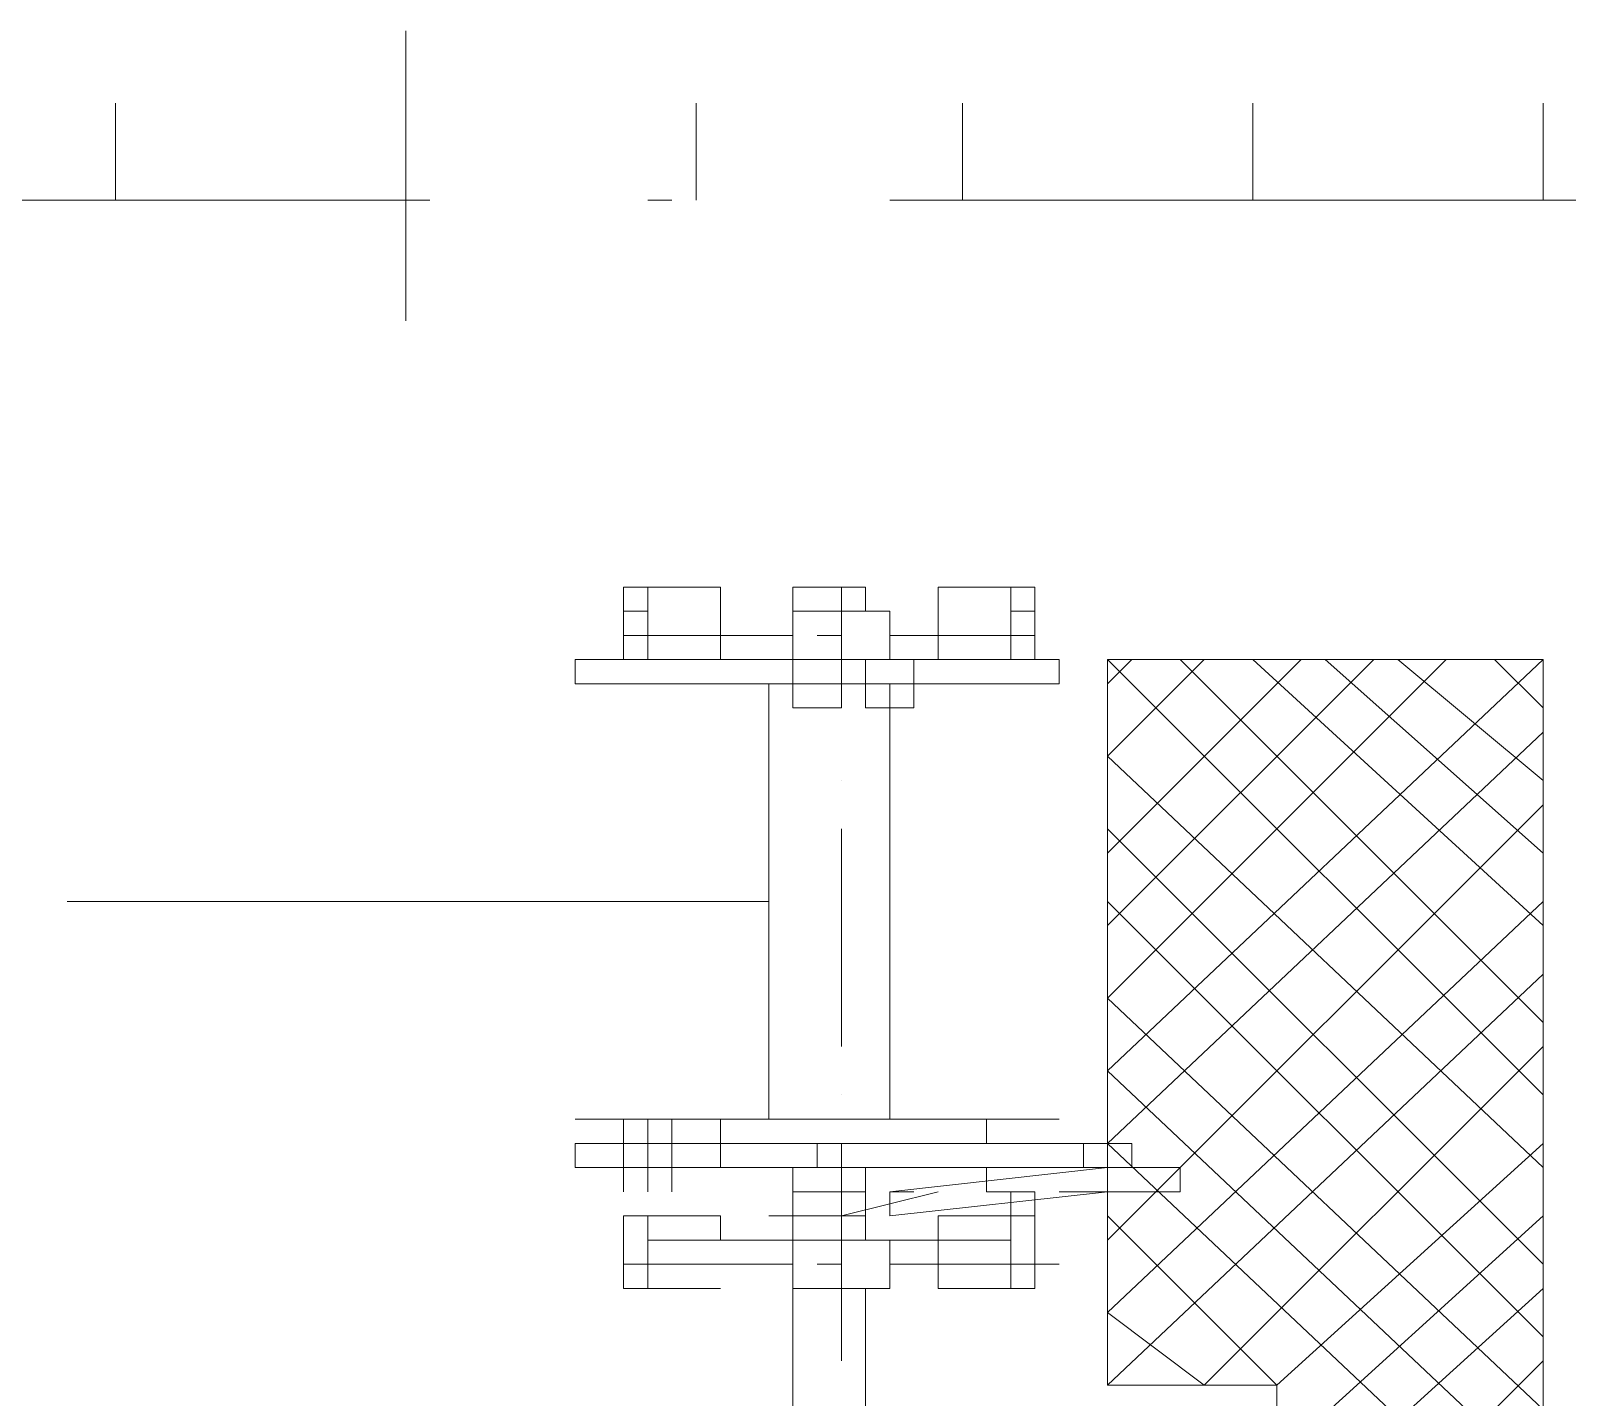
# Model space of a CAD drawing. Header units: millimetres. Extents: x -1005 to 291095, y -4225 to 50669.
# Drawn here: x 4471 to 8844, y 19847 to 23739 of the extents above; entities that cross this region are included whole.
import ezdxf

# ---------------------------------------------------------------- set-up
doc = ezdxf.new("R2010")
doc.units = ezdxf.units.MM
doc.layers.add('PDF_Geomertry', color=7, linetype='Continuous')

msp = doc.modelspace()

# ---------------------------------------------------------------- linework, layer by layer
at = {"layer": 'PDF_Geomertry', "lineweight": 5}
for points in [[(5538.4, 22912.2), (5538.4, 23738.7)], [(4711.9, 23256.6), (4711.9, 23532.1)], [(6364.9, 23256.6), (6364.9, 23532.1)], [(7122.6, 23256.6), (7122.6, 23532.1)], [(7949.1, 23256.6), (7949.1, 23532.1)], [(8775.6, 23256.6), (8775.6, 23532.1)], [(5607.3, 23256.6), (3196.7, 23256.6)], [(6296.1, 23256.6), (6227.2, 23256.6)], [(9326.6, 23256.6), (6916, 23256.6)], [(7398.1, 21879.1), (7398.1, 21947.9), (7398.1, 21879.1), (6020.6, 21879.1), (6020.6, 21947.9), (7053.7, 21947.9), (7329.2, 21947.9), (7260.3, 21947.9), (7260.3, 22154.6)], [(6227.2, 21947.9), (6227.2, 22154.6)], [(6847.1, 22085.7), (6847.1, 22085.7), (6847.1, 22154.6), (6640.5, 22154.6), (6847.1, 22154.6), (6847.1, 22085.7), (6640.5, 22085.7), (6640.5, 21947.9), (6364.9, 21947.9), (6296.1, 21947.9), (6640.5, 21947.9), (6640.5, 21879.1)], [(6433.8, 22154.6), (6433.8, 22016.8), (6433.8, 22085.7), (6433.8, 22085.7)], [(6778.2, 22154.6), (6778.2, 21810.2)], [(6847.1, 22154.6), (6847.1, 22085.7), (6847.1, 22085.7)], [(7398.1, 21947.9), (7053.7, 21947.9), (7053.7, 22016.8), (7053.7, 22085.7), (7053.7, 22085.7), (7053.7, 22016.8), (7053.7, 22154.6), (7329.2, 22154.6), (7329.2, 21947.9), (7329.2, 22085.7), (7260.3, 22085.7), (7260.3, 21947.9)], [(7053.7, 22085.7), (7053.7, 22154.6)], [(6640.5, 22085.7), (6640.5, 22085.7), (6916, 22085.7), (6916, 21947.9), (6640.5, 21947.9)], [(6847.1, 22085.7), (6847.1, 22085.7)], [(6571.6, 22016.8), (6158.3, 22016.8)], [(6227.2, 22016.8), (6227.2, 22016.8)], [(6778.2, 22016.8), (6709.3, 22016.8)], [(7329.2, 22016.8), (6916, 22016.8), (7260.3, 22016.8), (6916, 22016.8)], [(7260.3, 22016.8), (7260.3, 22016.8)], [(6020.6, 21947.9), (6020.6, 21879.1)], [(6847.1, 21879.1), (6847.1, 21947.9), (6640.5, 21947.9), (6640.5, 21947.9)], [(6640.5, 21947.9), (6640.5, 21947.9), (6847.1, 21947.9)], [(7191.5, 21947.9), (7191.5, 21947.9), (6847.1, 21947.9), (7122.6, 21947.9)], [(8775.6, 21947.9), (7535.8, 20777.1), (8775.6, 19606.2)], [(8500.1, 21947.9), (7535.8, 20983.7), (8775.6, 19812.8)], [(8293.5, 21947.9), (7535.8, 21190.3)], [(8086.8, 21947.9), (7535.8, 21396.9)], [(7811.3, 21947.9), (7535.8, 21672.5), (8775.6, 20501.6)], [(7604.7, 21947.9), (7535.8, 21879.1)], [(7535.8, 21947.9), (8775.6, 20708.2)], [(7742.5, 21947.9), (8775.6, 20914.8)], [(7949.1, 21947.9), (8775.6, 21190.3)], [(8155.7, 21947.9), (8775.6, 21396.9)], [(8362.4, 21947.9), (8775.6, 21603.6)], [(8637.8, 21947.9), (8775.6, 21810.2)], [(6571.6, 20708.2), (6571.6, 21879.1), (6571.6, 21879.1)], [(6916, 20708.2), (6916, 21879.1), (6916, 21879.1)], [(8775.6, 21741.3), (7535.8, 20570.4), (8775.6, 19399.6)], [(6778.2, 21603.6), (6778.2, 21603.6)], [(8775.6, 21534.7), (7535.8, 20295)], [(6778.2, 21465.8), (6778.2, 20846)], [(7535.8, 21465.8), (8775.6, 20226.1)], [(6571.6, 21259.2), (4574.2, 21259.2)], [(8775.6, 21259.2), (7535.8, 20088.3), (7811.3, 19881.7), (8775.6, 20846)], [(7535.8, 21259.2), (8775.6, 20019.4)], [(8775.6, 21052.6), (7535.8, 19881.7), (7604.7, 19881.7)], [(6571.6, 20639.3), (6571.6, 20708.2)], [(6778.2, 20708.2), (6778.2, 20708.2)], [(6916, 20708.2), (6916, 20639.3)], [(6158.3, 20570.4), (6158.3, 20570.4), (6158.3, 20570.4), (6158.3, 20639.3), (6158.3, 20570.4), (6020.6, 20570.4), (6020.6, 20501.6)], [(6227.2, 20639.3), (6158.3, 20639.3)], [(6227.2, 20639.3), (6227.2, 20570.4), (6227.2, 20570.4)], [(7191.5, 20570.4), (7191.5, 20570.4), (7191.5, 20639.3)], [(6089.5, 20570.4), (6020.6, 20570.4), (6158.3, 20570.4), (6158.3, 20501.6), (6020.6, 20501.6), (6020.6, 20570.4), (6640.5, 20570.4), (6640.5, 20570.4)], [(6020.6, 20501.6), (6020.6, 20570.4), (6020.6, 20570.4)], [(6020.6, 20570.4), (6296.1, 20570.4), (6709.3, 20570.4), (6778.2, 20570.4), (7467, 20570.4), (7467, 20501.6), (6778.2, 20501.6), (6709.3, 20501.6), (6709.3, 20501.6), (6709.3, 20570.4), (6709.3, 20570.4)], [(6158.3, 20570.4), (6227.2, 20570.4), (6158.3, 20570.4), (6227.2, 20570.4), (6227.2, 20501.6), (6158.3, 20501.6), (6227.2, 20501.6), (6158.3, 20501.6), (6227.2, 20501.6), (6296.1, 20501.6), (6227.2, 20501.6), (6433.8, 20501.6), (6709.3, 20501.6)], [(6296.1, 20570.4), (6709.3, 20570.4), (6433.8, 20570.4), (6227.2, 20570.4)], [(6433.8, 20570.4), (6433.8, 20570.4), (6433.8, 20501.6)], [(6847.1, 20570.4), (6847.1, 20570.4), (6778.2, 20570.4), (6778.2, 19950.6)], [(6984.8, 20570.4), (7604.7, 20570.4), (7604.7, 20501.6), (7673.6, 20501.6), (7742.5, 20501.6), (7742.5, 20432.7), (7673.6, 20432.7), (7604.7, 20432.7)], [(7260.3, 20570.4), (7260.3, 20570.4), (7191.5, 20570.4), (7191.5, 20570.4)], [(7191.5, 20570.4), (7329.2, 20570.4)], [(7467, 20570.4), (7604.7, 20570.4), (7604.7, 20570.4)], [(8775.6, 20570.4), (8018, 19881.7), (7535.8, 20363.8)], [(6158.3, 20432.7), (6158.3, 20501.6), (6020.6, 20501.6), (6020.6, 20501.6)], [(6020.6, 20501.6), (6020.6, 20501.6), (6020.6, 20501.6), (6089.5, 20501.6), (6089.5, 20501.6)], [(6158.3, 20432.7), (6158.3, 20501.6), (6158.3, 20501.6)], [(6227.2, 20501.6), (6227.2, 20501.6), (6227.2, 20432.7)], [(6296.1, 20501.6), (6296.1, 20501.6), (6296.1, 20432.7)], [(6296.1, 20501.6), (7191.5, 20501.6), (7191.5, 20432.7)], [(6847.1, 20501.6), (6847.1, 20432.7), (6640.5, 20432.7), (6640.5, 20501.6), (6640.5, 20501.6)], [(6916, 20432.7), (7535.8, 20501.6), (7604.7, 20501.6), (7604.7, 20501.6)], [(7260.3, 20501.6), (7191.5, 20501.6), (7191.5, 20501.6)], [(7191.5, 20501.6), (7329.2, 20501.6)], [(7467, 20501.6), (7604.7, 20501.6)], [(6778.2, 20363.8), (6778.2, 20363.8), (7053.7, 20432.7)], [(7604.7, 20432.7), (7604.7, 20432.7), (7535.8, 20432.7), (6916, 20363.8), (6916, 20432.7), (6916, 20432.7)], [(7053.7, 20363.8), (7053.7, 20295), (7053.7, 20363.8), (7329.2, 20363.8), (7260.3, 20363.8), (7260.3, 20432.7), (7260.3, 20432.7)], [(7191.5, 20432.7), (7260.3, 20432.7), (7260.3, 20432.7)], [(7260.3, 20432.7), (7260.3, 20432.7), (7329.2, 20432.7), (7329.2, 20363.8)], [(7260.3, 20432.7), (7329.2, 20432.7), (7329.2, 20432.7)], [(7398.1, 20432.7), (7742.5, 20432.7)], [(6433.8, 20157.2), (6433.8, 20157.2), (6158.3, 20157.2), (6158.3, 20363.8), (6433.8, 20363.8)], [(6227.2, 20363.8), (6227.2, 20157.2)], [(6433.8, 20363.8), (6433.8, 20363.8), (6433.8, 20295)], [(6847.1, 20295), (6847.1, 20363.8), (6640.5, 20363.8), (6847.1, 20363.8), (6640.5, 20363.8), (6847.1, 20363.8), (6571.6, 20363.8)], [(6640.5, 20363.8), (6640.5, 20363.8), (6640.5, 20295)], [(6640.5, 20363.8), (6847.1, 20363.8)], [(6778.2, 20363.8), (6709.3, 20363.8), (6709.3, 20363.8)], [(6847.1, 20363.8), (6847.1, 20363.8), (6847.1, 20295)], [(7260.3, 20157.2), (7260.3, 20363.8), (7260.3, 20157.2), (7329.2, 20157.2), (7053.7, 20157.2), (7053.7, 20226.1), (7053.7, 20226.1), (7053.7, 20295), (7053.7, 20363.8), (7053.7, 20363.8)], [(8775.6, 20363.8), (8018, 19675.1)], [(6640.5, 19675.1), (6640.5, 20157.2), (6640.5, 20295), (6227.2, 20295), (6227.2, 20226.1), (6640.5, 20226.1)], [(6640.5, 20295), (6916, 20295), (6916, 20157.2), (6640.5, 20157.2), (6847.1, 20157.2), (6847.1, 19675.1)], [(7398.1, 20226.1), (6916, 20226.1), (7260.3, 20226.1), (7260.3, 20295), (6916, 20295)], [(6571.6, 20226.1), (6158.3, 20226.1)], [(6778.2, 20226.1), (6709.3, 20226.1)], [(8775.6, 20157.2), (8018, 19468.5)], [(8775.6, 19950.6), (8018, 19192.9), (8018, 18848.6), (7673.6, 18848.6), (7949.1, 18848.6), (7949.1, 18917.5)]]:
    msp.add_lwpolyline(points, dxfattribs=at)
for points in [[(6433.8, 21947.9), (6158.3, 21947.9), (6227.2, 21947.9), (6227.2, 22085.7), (6158.3, 22085.7), (6158.3, 21947.9), (6158.3, 22154.6), (6433.8, 22154.6), (6433.8, 22085.7), (6433.8, 22016.8)], [(6640.5, 22085.7), (6640.5, 22085.7), (6640.5, 22154.6)], [(6640.5, 22016.8), (6227.2, 22016.8)], [(6433.8, 22016.8), (6433.8, 21947.9)], [(7053.7, 22016.8), (7053.7, 21947.9)], [(6433.8, 21947.9), (6433.8, 21947.9)], [(6640.5, 21947.9), (6640.5, 21947.9), (6640.5, 21879.1)], [(6640.5, 21947.9), (6640.5, 21810.2), (6778.2, 21810.2), (6778.2, 21947.9), (6640.5, 21947.9)], [(6640.5, 21947.9), (6640.5, 21947.9)], [(6640.5, 21947.9), (6640.5, 21810.2), (6778.2, 21810.2), (6778.2, 21947.9), (6640.5, 21947.9)], [(6640.5, 21947.9), (6640.5, 21810.2), (6778.2, 21810.2), (6778.2, 21947.9), (6640.5, 21947.9)], [(6640.5, 21947.9), (6640.5, 21810.2), (6778.2, 21810.2), (6778.2, 21947.9), (6640.5, 21947.9)], [(6640.5, 21947.9), (6640.5, 21810.2), (6778.2, 21810.2), (6778.2, 21947.9), (6640.5, 21947.9)], [(6640.5, 21947.9), (6640.5, 21810.2), (6778.2, 21810.2), (6778.2, 21947.9), (6640.5, 21947.9)], [(6640.5, 21947.9), (6640.5, 21810.2), (6778.2, 21810.2), (6778.2, 21947.9), (6640.5, 21947.9)], [(6640.5, 21947.9), (6640.5, 21947.9)], [(6847.1, 21947.9), (6640.5, 21947.9)], [(6847.1, 21947.9), (6847.1, 21810.2), (6984.8, 21810.2), (6984.8, 21947.9), (6847.1, 21947.9)], [(6847.1, 21947.9), (6847.1, 21810.2), (6984.8, 21810.2), (6984.8, 21947.9), (6847.1, 21947.9)], [(6847.1, 21947.9), (6847.1, 21810.2), (6984.8, 21810.2), (6984.8, 21947.9), (6847.1, 21947.9)], [(6847.1, 21947.9), (6847.1, 21947.9), (6847.1, 21879.1)], [(6847.1, 21947.9), (6847.1, 21810.2), (6984.8, 21810.2), (6984.8, 21947.9), (6847.1, 21947.9)], [(6847.1, 21947.9), (6847.1, 21810.2), (6984.8, 21810.2), (6984.8, 21947.9), (6847.1, 21947.9)], [(6847.1, 21947.9), (6847.1, 21810.2), (6984.8, 21810.2), (6984.8, 21947.9), (6847.1, 21947.9)], [(6847.1, 21947.9), (6847.1, 21810.2), (6984.8, 21810.2), (6984.8, 21947.9), (6847.1, 21947.9)], [(6847.1, 21947.9), (6847.1, 21947.9)], [(6847.1, 21947.9), (6847.1, 21947.9)], [(7053.7, 21947.9), (7053.7, 21947.9)], [(7535.8, 17471.1), (8775.6, 17471.1), (8775.6, 21947.9), (7535.8, 21947.9), (7535.8, 19881.7), (8018, 19881.7), (8018, 18848.6), (7535.8, 18848.6), (7535.8, 17471.1)], [(6020.6, 20639.3), (6020.6, 20639.3)], [(6020.6, 20639.3), (7398.1, 20639.3)], [(6296.1, 20639.3), (6296.1, 20501.6), (6433.9, 20501.6), (6433.9, 20639.3), (6296.1, 20639.3)], [(6296.1, 20639.3), (6296.1, 20501.6), (6433.9, 20501.6), (6433.9, 20639.3), (6296.1, 20639.3)], [(6296.1, 20639.3), (6296.1, 20501.6), (6433.9, 20501.6), (6433.9, 20639.3), (6296.1, 20639.3)], [(6296.1, 20570.4), (6296.1, 20570.4), (6296.1, 20639.3)], [(7398.1, 20639.3), (7398.1, 20639.3)], [(6020.6, 20501.6), (6020.6, 20570.4)], [(6020.6, 20501.6), (6020.6, 20570.4)], [(6020.6, 20570.4), (6020.6, 20570.4)], [(6020.6, 20570.4), (6020.6, 20570.4)], [(6020.6, 20501.6), (6296.1, 20501.6), (6020.6, 20501.6), (6020.6, 20570.4)], [(6158.3, 20570.4), (6158.3, 20570.4)], [(6158.3, 20570.4), (6158.3, 20570.4)], [(6227.2, 20570.4), (6227.2, 20570.4)], [(6296.1, 20570.4), (6296.1, 20570.4)], [(6433.8, 20501.6), (6433.8, 20570.4)], [(6433.8, 20570.4), (6433.8, 20570.4)], [(6433.8, 20570.4), (6433.8, 20501.6)], [(6847.1, 20570.4), (6640.5, 20570.4)], [(6778.2, 20570.4), (6778.2, 20570.4)], [(7191.5, 20570.4), (6778.2, 20570.4)], [(7191.5, 20570.4), (7191.5, 20570.4)], [(7191.5, 20570.4), (7191.5, 20570.4)], [(7329.2, 20570.4), (7191.5, 20570.4)], [(7329.2, 20570.4), (7329.2, 20570.4)], [(7467, 20570.4), (7467, 20501.6), (7467, 20570.4)], [(6158.3, 20501.6), (6158.3, 20501.6)], [(6158.3, 20501.6), (6158.3, 20501.6)], [(6158.3, 20501.6), (6158.3, 20501.6)], [(6227.2, 20501.6), (6227.2, 20501.6)], [(6296.1, 20501.6), (6296.1, 20501.6)], [(6296.1, 20501.6), (6296.1, 20501.6)], [(6296.1, 20501.6), (6709.3, 20501.6)], [(6847.1, 20501.6), (6640.5, 20501.6), (6847.1, 20501.6)], [(6778.2, 20501.6), (6778.2, 20501.6)], [(6778.2, 20501.6), (7191.5, 20501.6)], [(7191.5, 20501.6), (7191.5, 20501.6)], [(7191.5, 20501.6), (7191.5, 20501.6)], [(7329.2, 20501.6), (7191.5, 20501.6)], [(7329.2, 20501.6), (7329.2, 20501.6)], [(6640.5, 20363.8), (6640.5, 20363.8), (6640.5, 20363.8), (6640.5, 20432.7)], [(6847.1, 20363.8), (6847.1, 20363.8), (6847.1, 20432.7)], [(6984.8, 20432.7), (6916, 20432.7)], [(7260.3, 20432.7), (7260.3, 20432.7)], [(7260.3, 20432.7), (7260.3, 20432.7)], [(7260.3, 20432.7), (7329.2, 20432.7), (7260.3, 20432.7)], [(7260.3, 20432.7), (7260.3, 20432.7)], [(6158.3, 20363.8), (6227.2, 20363.8), (6227.2, 20157.2), (6158.3, 20157.2)], [(6433.8, 20295), (6433.8, 20363.8), (6433.8, 20295)], [(7329.2, 20363.8), (7329.2, 20157.2)]]:
    msp.add_lwpolyline(points, close=True, dxfattribs=at)

doc.saveas('drawing.dxf')
